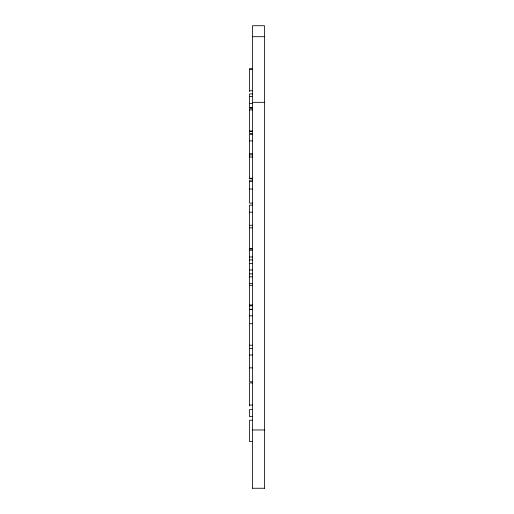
<?xml version="1.0" encoding="UTF-8"?>
<svg xmlns="http://www.w3.org/2000/svg" width="514" height="514" viewBox="0 0 514 514"><rect width="100%" height="100%" fill="white"/><g stroke="black" fill="none" stroke-linecap="round" stroke-linejoin="round"><path stroke-width="0.77" d="M252.541 36.7L264.498 36.7M252.541 68.638L249.502 68.638L249.502 91.601M249.502 69.589L252.541 69.589M249.502 90.772L252.541 90.772M252.541 93.914L249.502 93.914L249.502 107.67L252.541 107.67M249.502 96.503L252.541 96.503M252.541 102.325L264.498 102.325M249.502 103.545L252.541 103.545M249.502 107.413L252.541 107.413M252.541 108.647L249.502 108.647L249.502 133.544L252.541 133.544M249.502 109.9L252.541 109.9M249.502 130.961L252.541 130.961M249.502 131.488L252.541 131.488M252.541 134.347L249.502 134.347L249.502 178.544L252.541 178.544M249.502 140.887L252.541 140.887M249.502 153.731L252.541 153.731M249.502 154.894L252.541 154.894M249.502 157.046L252.541 157.046M249.502 178.281L252.541 178.281M252.541 180.138L249.502 180.138L249.502 203.094L252.541 203.094M249.502 181.526L252.541 181.526M249.502 189.036L252.541 189.036M252.541 205.105L249.502 205.105L249.502 381.806L252.541 381.806M249.502 212.198L252.541 212.198M249.502 225.286L252.541 225.286M249.502 227.831L252.541 227.831M249.502 248.609L252.541 248.609M249.502 249.007L252.541 249.007M249.502 250.183L252.541 250.183M249.502 256.974L252.541 256.974M249.502 259.911L252.541 259.911M249.502 263.631L252.541 263.631M249.502 269.978L252.541 269.978M249.502 273.859L252.541 273.859M249.502 276.815L252.541 276.815M249.502 283.567L252.541 283.567M249.502 285.296L252.541 285.296M249.502 304.975L252.541 304.975M249.502 305.856L252.541 305.856M249.502 309.255L252.541 309.255M249.502 309.537L252.541 309.537M249.502 315.834L252.541 315.834M249.502 323.685L252.541 323.685M249.502 345.228L252.541 345.228M249.502 348.46L252.541 348.46M249.502 355.001L252.541 355.001M249.502 367.844L252.541 367.844M252.541 382.936L249.502 382.936L249.502 405.893M249.502 405.064L252.541 405.064M252.541 409.626L249.502 409.626L249.502 416.648L252.541 416.648M252.541 420.259L249.502 420.259L249.502 441.487L252.541 441.487M252.541 429.967L264.498 429.967M252.541 488.255L264.498 488.255M264.498 488.3L264.498 25.7L252.541 25.732L252.541 488.3"/></g></svg>
